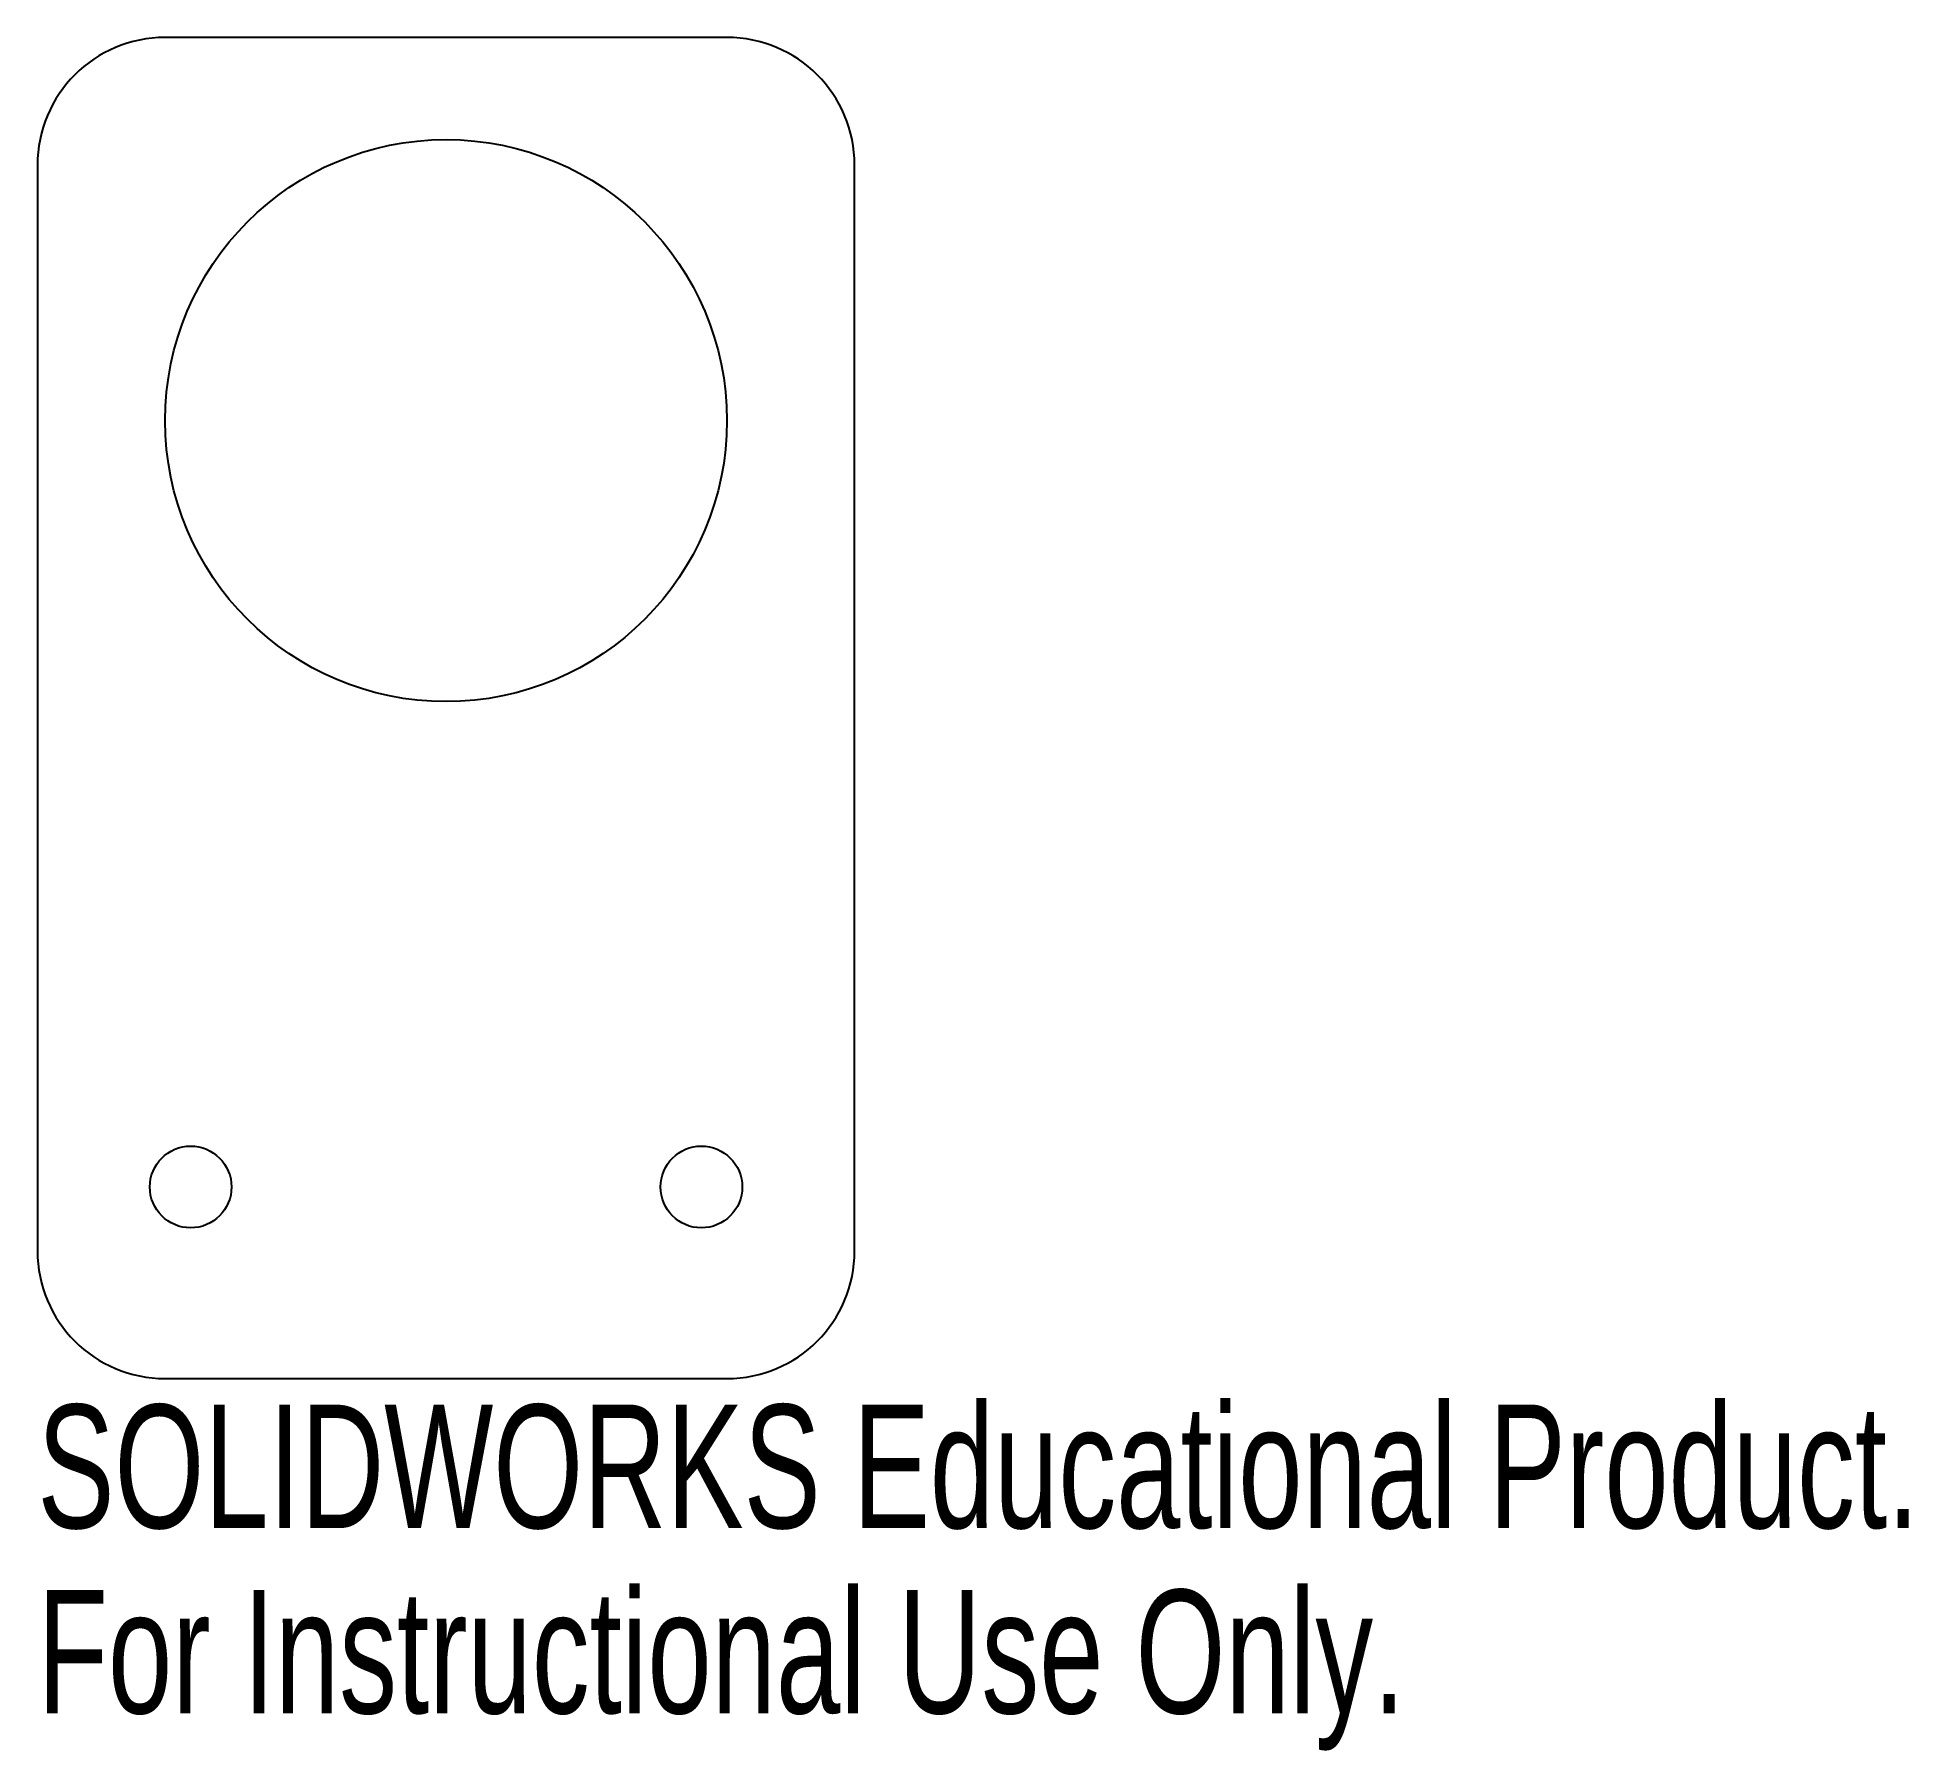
# Model space of a CAD drawing. Header units: millimetres. Extents: x 0 to 73.3, y -14.6 to 52.5.
import ezdxf

# ---------------------------------------------------------------- set-up
doc = ezdxf.new("R2010")
doc.units = ezdxf.units.MM
doc.styles.add('SLDTEXTSTYLE0', font='TXT', dxfattribs={"width": 0.7})

msp = doc.modelspace()

# ---------------------------------------------------------------- linework, layer by layer
at = {"color": 7, "linetype": 'Continuous', "lineweight": 25}
for p, q in [((27, 52.5), (5, 52.5)), ((0, 47.5), (0, 5)), ((32, 5), (32, 47.5)), ((5, 0), (27, 0))]:
    msp.add_line(p, q, dxfattribs=at)
for centre, radius in [((16, 37.5), 11), ((6, 7.5), 1.6), ((26, 7.5), 1.6)]:
    msp.add_circle(centre, radius, dxfattribs=at)
for centre, start, end in [((5, 47.5), 90, 180), ((27, 47.5), 0, 90), ((5, 5), 180, 270), ((27, 5), 270, 0)]:
    msp.add_arc(centre, 5, start, end, dxfattribs=at)

# ---------------------------------------------------------------- texts
at = {"color": 7, "linetype": 'Continuous', "char_height": 4.83362, "attachment_point": 1, "style": 'SLDTEXTSTYLE0'}
for s, insert in [('SOLIDWORKS Educational Product.', (0, -1.02)), ('For Instructional Use Only.', (0, -8.27))]:
    msp.add_mtext(s, dxfattribs=dict(at, insert=insert))

doc.saveas('drawing.dxf')
